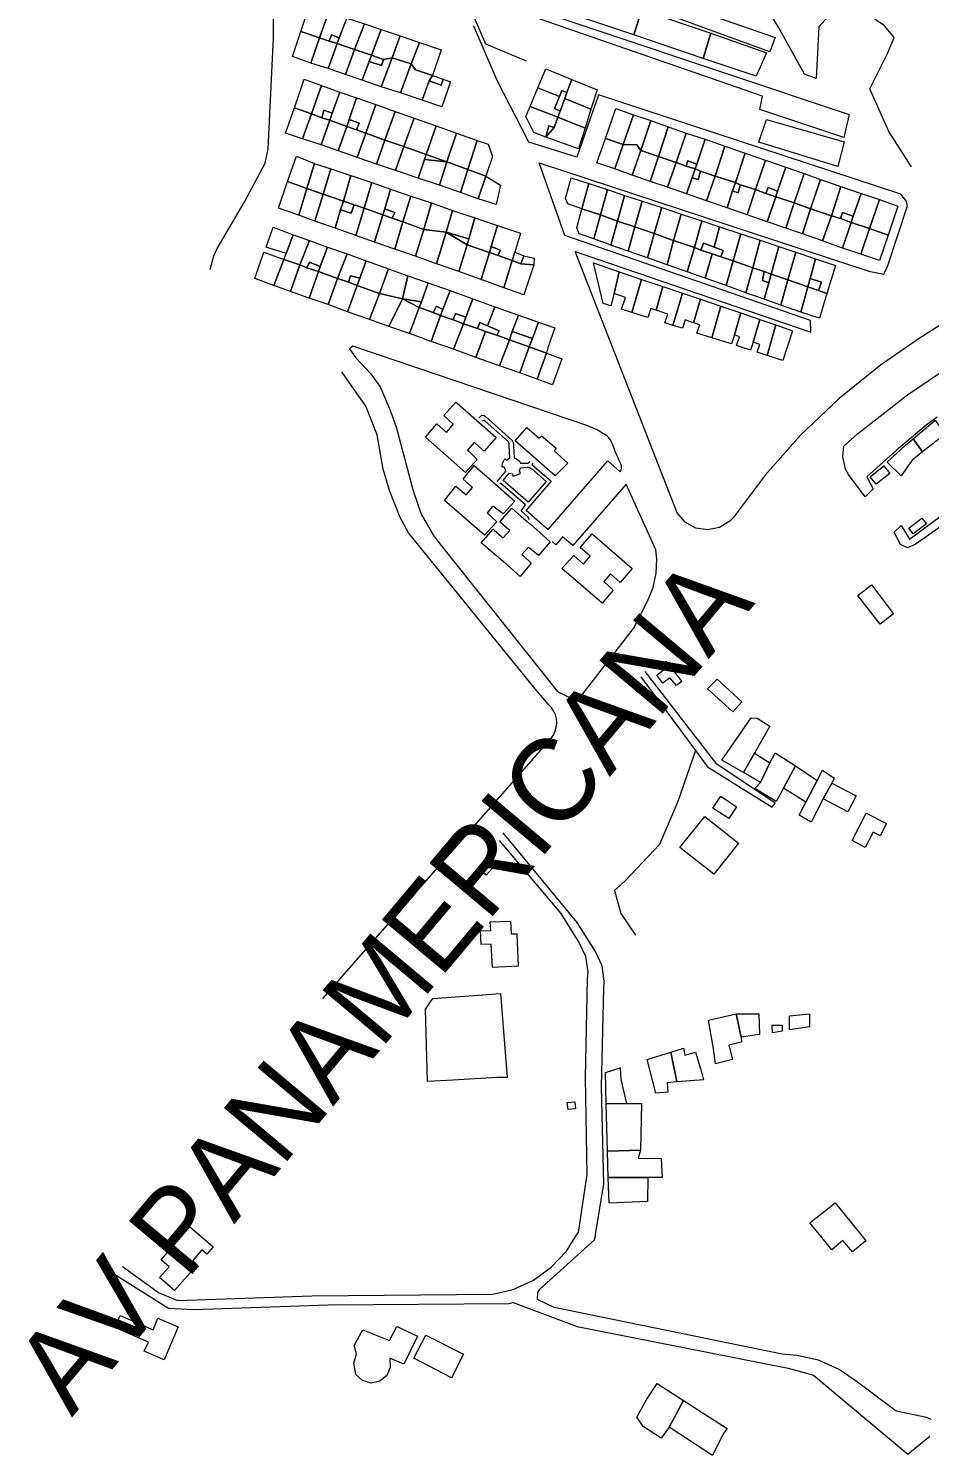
# Model space of a CAD drawing. Header units: inches. Extents: x 1138763 to 1140867, y 1050756 to 1053008.
# Drawn here: x 1138798.2 to 1139070.3, y 1050939.3 to 1051370.4 of the extents above; entities that cross this region are included whole.
import ezdxf

# ---------------------------------------------------------------- set-up
doc = ezdxf.new("R2010")
doc.units = ezdxf.units.IN
doc.header["$MEASUREMENT"] = 0
doc.linetypes.add('HIDDEN2', pattern=[0.1875, 0.125, -0.0625])
for name, color, linetype, lineweight in [('INTERCEPTORES REDISEÑADOS', 92, 'HIDDEN2', 53), ('LimEdif_AM', 44, 'Continuous', 5), ('ViaPrin_AM', 1, 'Continuous', 15), ('ViaSec_AM', 1, 'Continuous', 18)]:
    doc.layers.add(name, color=color, linetype=linetype, lineweight=lineweight)

msp = doc.modelspace()

# ---------------------------------------------------------------- linework, layer by layer
at = {"layer": 'LimEdif_AM'}
for points in [[(1138961.81, 1051383.5), (1138983.44, 1051376.12), (1138981.06, 1051368.5), (1138959.31, 1051375.75), (1138961.81, 1051383.5)], [(1138880.44, 1051369.5), (1138883.06, 1051377.5), (1138888.94, 1051375.5), (1138886.06, 1051367.62), (1138880.44, 1051369.5)], [(1138888.94, 1051375.5), (1138894.31, 1051373.62), (1138892.06, 1051367.62), (1138889.69, 1051368.5), (1138889.06, 1051366.62), (1138886.06, 1051367.62), (1138888.94, 1051375.5)], [(1138894.31, 1051373.62), (1138899.69, 1051371.87), (1138896.69, 1051364.12), (1138891.44, 1051365.87), (1138892.06, 1051367.62), (1138894.31, 1051373.62)], [(1138983.44, 1051376.12), (1139004.31, 1051369), (1139001.94, 1051361.37), (1138981.06, 1051368.5), (1138983.44, 1051376.12)], [(1138886.06, 1051367.62), (1138883.44, 1051360), (1138877.94, 1051362), (1138880.44, 1051369.5), (1138886.06, 1051367.62)], [(1138899.69, 1051371.87), (1138904.69, 1051370.12), (1138901.81, 1051362.37), (1138896.69, 1051364.12), (1138899.69, 1051371.87)], [(1138904.69, 1051370.12), (1138910.44, 1051368.25), (1138908.06, 1051361.62), (1138905.44, 1051361.12), (1138901.81, 1051362.37), (1138904.69, 1051370.12)], [(1139004.31, 1051369), (1139021.06, 1051363.12), (1139017.94, 1051356), (1139001.94, 1051361.37), (1139004.31, 1051369)], [(1138889.06, 1051366.62), (1138891.44, 1051365.87), (1138888.69, 1051358.37), (1138883.44, 1051360), (1138886.06, 1051367.62), (1138889.06, 1051366.62)], [(1138896.69, 1051364.12), (1138893.94, 1051356.5), (1138888.69, 1051358.37), (1138891.44, 1051365.87), (1138896.69, 1051364.12)], [(1138892.06, 1051367.62), (1138891.44, 1051365.87), (1138889.06, 1051366.62), (1138889.69, 1051368.5), (1138892.06, 1051367.62)], [(1138910.44, 1051368.25), (1138916.31, 1051366.25), (1138913.81, 1051359.75), (1138908.06, 1051361.62), (1138910.44, 1051368.25)], [(1138916.31, 1051366.25), (1138922.81, 1051364), (1138920.19, 1051356.25), (1138915.06, 1051358), (1138913.81, 1051359.75), (1138916.31, 1051366.25)], [(1138901.81, 1051362.37), (1138901.06, 1051360.5), (1138898.94, 1051354.87), (1138893.94, 1051356.5), (1138896.69, 1051364.12), (1138901.81, 1051362.37)], [(1138908.06, 1051361.62), (1138904.69, 1051352.87), (1138898.94, 1051354.87), (1138901.06, 1051360.5), (1138904.81, 1051359.25), (1138905.44, 1051361.12), (1138908.06, 1051361.62)], [(1138905.44, 1051361.12), (1138904.81, 1051359.25), (1138901.06, 1051360.5), (1138901.81, 1051362.37), (1138905.44, 1051361.12)], [(1138913.81, 1051359.75), (1138910.56, 1051351), (1138904.69, 1051352.87), (1138908.06, 1051361.62), (1138913.81, 1051359.75)], [(1138920.19, 1051356.25), (1138919.19, 1051354.62), (1138917.06, 1051348.75), (1138910.56, 1051351), (1138913.81, 1051359.75), (1138915.06, 1051358), (1138920.19, 1051356.25)], [(1138920.19, 1051356.25), (1138923.44, 1051355.12), (1138922.81, 1051353.37), (1138919.19, 1051354.62), (1138920.19, 1051356.25)], [(1138952.06, 1051352.5), (1138954.44, 1051358.25), (1138962.31, 1051355), (1138960.81, 1051351.12), (1138959.31, 1051351.75), (1138958.56, 1051349.87), (1138952.06, 1051352.5)], [(1138878.56, 1051346.5), (1138881.44, 1051355.12), (1138886.69, 1051353.25), (1138883.69, 1051344.62), (1138878.56, 1051346.5)], [(1138886.69, 1051353.25), (1138892.19, 1051351.25), (1138889.94, 1051344.87), (1138887.44, 1051345.75), (1138886.81, 1051343.5), (1138883.69, 1051344.62), (1138886.69, 1051353.25)], [(1138923.44, 1051355.12), (1138925.69, 1051354.37), (1138923.06, 1051346.75), (1138917.06, 1051348.75), (1138919.19, 1051354.62), (1138922.81, 1051353.37), (1138923.44, 1051355.12)], [(1138958.56, 1051349.87), (1138957.06, 1051346.25), (1138958.81, 1051345.5), (1138958.06, 1051343.62), (1138949.69, 1051346.87), (1138952.06, 1051352.5), (1138958.56, 1051349.87)], [(1138960.81, 1051351.12), (1138960.19, 1051349.25), (1138958.81, 1051345.5), (1138957.06, 1051346.25), (1138958.56, 1051349.87), (1138959.31, 1051351.75), (1138960.81, 1051351.12)], [(1138962.31, 1051355), (1138969.94, 1051351.87), (1138968.06, 1051346.12), (1138960.19, 1051349.25), (1138960.81, 1051351.12), (1138962.31, 1051355)], [(1138892.19, 1051351.25), (1138897.31, 1051349.5), (1138895.06, 1051343), (1138894.31, 1051340.87), (1138889.19, 1051342.75), (1138889.94, 1051344.87), (1138892.19, 1051351.25)], [(1138897.31, 1051349.5), (1138903.06, 1051347.5), (1138900.06, 1051338.87), (1138897.31, 1051339.87), (1138898.06, 1051341.87), (1138895.06, 1051343), (1138897.31, 1051349.5)], [(1138903.06, 1051347.5), (1138908.94, 1051345.37), (1138905.81, 1051336.75), (1138900.06, 1051338.87), (1138903.06, 1051347.5)], [(1138968.06, 1051346.12), (1138966.31, 1051340.37), (1138958.06, 1051343.62), (1138958.81, 1051345.5), (1138960.19, 1051349.25), (1138968.06, 1051346.12)], [(1138883.69, 1051344.62), (1138880.94, 1051337.12), (1138875.81, 1051338.87), (1138878.56, 1051346.5), (1138883.69, 1051344.62)], [(1138886.81, 1051343.5), (1138889.19, 1051342.75), (1138886.56, 1051335.25), (1138880.94, 1051337.12), (1138883.69, 1051344.62), (1138886.81, 1051343.5)], [(1138889.94, 1051344.87), (1138889.19, 1051342.75), (1138886.81, 1051343.5), (1138887.44, 1051345.75), (1138889.94, 1051344.87)], [(1138895.06, 1051343), (1138898.06, 1051341.87), (1138897.31, 1051339.87), (1138894.31, 1051340.87), (1138895.06, 1051343)], [(1138908.94, 1051345.37), (1138914.69, 1051343.37), (1138911.56, 1051334.75), (1138905.81, 1051336.75), (1138908.94, 1051345.37)], [(1138914.69, 1051343.37), (1138921.31, 1051341), (1138918.31, 1051332.37), (1138911.56, 1051334.75), (1138914.69, 1051343.37)], [(1138958.06, 1051343.62), (1138956.94, 1051340.5), (1138955.31, 1051341), (1138954.44, 1051337.62), (1138950.81, 1051339), (1138948.44, 1051343.87), (1138949.69, 1051346.87), (1138958.06, 1051343.62)], [(1138958.06, 1051343.62), (1138966.31, 1051340.37), (1138964.31, 1051334.12), (1138954.44, 1051337.62), (1138956.94, 1051340.5), (1138958.06, 1051343.62)], [(1138972.44, 1051337.25), (1138975.56, 1051346.25), (1138980.94, 1051344.37), (1138977.81, 1051335.37), (1138972.44, 1051337.25)], [(1138980.94, 1051344.37), (1138986.19, 1051342.62), (1138983.19, 1051333.62), (1138981.94, 1051335.25), (1138977.81, 1051335.37), (1138980.94, 1051344.37)], [(1139042.69, 1051328.75), (1139018.81, 1051336.12), (1139021.06, 1051343), (1139044.56, 1051336.25), (1139042.69, 1051328.75)], [(1138894.31, 1051340.87), (1138891.69, 1051333.5), (1138886.56, 1051335.25), (1138889.19, 1051342.75), (1138894.31, 1051340.87)], [(1138897.31, 1051339.87), (1138900.06, 1051338.87), (1138897.44, 1051331.5), (1138891.69, 1051333.5), (1138894.31, 1051340.87), (1138897.31, 1051339.87)], [(1138905.81, 1051336.75), (1138903.31, 1051329.5), (1138897.44, 1051331.5), (1138900.06, 1051338.87), (1138905.81, 1051336.75)], [(1138921.31, 1051341), (1138927.44, 1051338.87), (1138924.56, 1051330.12), (1138918.31, 1051332.37), (1138921.31, 1051341)], [(1138927.44, 1051338.87), (1138933.69, 1051336.62), (1138930.94, 1051327.87), (1138924.56, 1051330.12), (1138927.44, 1051338.87)], [(1138954.44, 1051337.62), (1138955.31, 1051341), (1138956.94, 1051340.5), (1138954.44, 1051337.62)], [(1138986.19, 1051342.62), (1138991.44, 1051340.75), (1138988.44, 1051331.75), (1138983.19, 1051333.62), (1138986.19, 1051342.62)], [(1138991.44, 1051340.75), (1138996.81, 1051338.87), (1138993.81, 1051330), (1138988.44, 1051331.75), (1138991.44, 1051340.75)], [(1138996.81, 1051338.87), (1139002.56, 1051337), (1139000.06, 1051329.5), (1138997.31, 1051330.5), (1138996.81, 1051328.87), (1138993.81, 1051330), (1138996.81, 1051338.87)], [(1138911.56, 1051334.75), (1138909.06, 1051327.5), (1138903.31, 1051329.5), (1138905.81, 1051336.75), (1138911.56, 1051334.75)], [(1138918.31, 1051332.37), (1138917.81, 1051330.87), (1138915.94, 1051325.25), (1138909.06, 1051327.5), (1138911.56, 1051334.75), (1138918.31, 1051332.37)], [(1138933.69, 1051336.62), (1138937.06, 1051335.5), (1138938.31, 1051331.75), (1138936.31, 1051325.87), (1138930.94, 1051327.87), (1138933.69, 1051336.62)], [(1138977.81, 1051335.37), (1138975.31, 1051328), (1138969.81, 1051329.87), (1138972.44, 1051337.25), (1138977.81, 1051335.37)], [(1138983.19, 1051333.62), (1138980.56, 1051326.12), (1138975.31, 1051328), (1138977.81, 1051335.37), (1138981.94, 1051335.25), (1138983.19, 1051333.62)], [(1139002.56, 1051337), (1139008.56, 1051334.87), (1139005.56, 1051325.87), (1139001.19, 1051327.37), (1138999.56, 1051328), (1139000.06, 1051329.5), (1139002.56, 1051337)], [(1139008.56, 1051334.87), (1139014.69, 1051332.75), (1139011.69, 1051323.87), (1139005.56, 1051325.87), (1139008.56, 1051334.87)], [(1138876.44, 1051324.25), (1138879.19, 1051331.87), (1138884.56, 1051329.62), (1138882.31, 1051322.12), (1138876.44, 1051324.25)], [(1138924.56, 1051330.12), (1138922.31, 1051323.12), (1138915.94, 1051325.25), (1138917.81, 1051330.87), (1138924.56, 1051330.12)], [(1138918.31, 1051332.37), (1138924.56, 1051330.12), (1138917.81, 1051330.87), (1138918.31, 1051332.37)], [(1138930.94, 1051327.87), (1138928.69, 1051320.87), (1138922.31, 1051323.12), (1138924.56, 1051330.12), (1138930.94, 1051327.87)], [(1138988.44, 1051331.75), (1138985.94, 1051324.25), (1138980.56, 1051326.12), (1138983.19, 1051333.62), (1138988.44, 1051331.75)], [(1138993.81, 1051330), (1138991.19, 1051322.5), (1138985.94, 1051324.25), (1138988.44, 1051331.75), (1138993.81, 1051330)], [(1138996.81, 1051328.87), (1138999.56, 1051328), (1138998.69, 1051325.37), (1138996.94, 1051320.5), (1138991.19, 1051322.5), (1138993.81, 1051330), (1138996.81, 1051328.87)], [(1139000.06, 1051329.5), (1138999.56, 1051328), (1138996.81, 1051328.87), (1138997.31, 1051330.5), (1139000.06, 1051329.5)], [(1139014.69, 1051332.75), (1139020.81, 1051330.62), (1139017.81, 1051321.75), (1139013.19, 1051323.25), (1139011.69, 1051323.87), (1139014.69, 1051332.75)], [(1139020.81, 1051330.62), (1139026.94, 1051328.5), (1139024.44, 1051321.25), (1139021.56, 1051322.37), (1139020.94, 1051320.62), (1139017.81, 1051321.75), (1139020.81, 1051330.62)], [(1138884.56, 1051329.62), (1138889.56, 1051328), (1138887.19, 1051320.37), (1138882.31, 1051322.12), (1138884.56, 1051329.62)], [(1138889.56, 1051328), (1138895.56, 1051326), (1138893.31, 1051318.25), (1138887.19, 1051320.37), (1138889.56, 1051328)], [(1138895.56, 1051326), (1138901.94, 1051323.87), (1138899.56, 1051316.12), (1138896.56, 1051317.12), (1138893.31, 1051318.25), (1138895.56, 1051326)], [(1138936.31, 1051325.87), (1138934.06, 1051319), (1138928.69, 1051320.87), (1138930.94, 1051327.87), (1138936.31, 1051325.87)], [(1138936.31, 1051325.87), (1138940.81, 1051323.12), (1138939.44, 1051317.25), (1138934.06, 1051319), (1138936.31, 1051325.87)], [(1139005.56, 1051325.87), (1139002.94, 1051318.37), (1138996.94, 1051320.5), (1138998.69, 1051325.37), (1139000.44, 1051324.87), (1139001.19, 1051327.37), (1139005.56, 1051325.87)], [(1139001.19, 1051327.37), (1139000.44, 1051324.87), (1138998.69, 1051325.37), (1138999.56, 1051328), (1139001.19, 1051327.37)], [(1139011.69, 1051323.87), (1139010.81, 1051321.37), (1139009.19, 1051316.25), (1139002.94, 1051318.37), (1139005.56, 1051325.87), (1139011.69, 1051323.87)], [(1139026.94, 1051328.5), (1139032.44, 1051326.62), (1139029.44, 1051317.75), (1139023.94, 1051319.62), (1139024.44, 1051321.25), (1139026.94, 1051328.5)], [(1139032.44, 1051326.62), (1139037.44, 1051324.87), (1139034.44, 1051316), (1139029.44, 1051317.75), (1139032.44, 1051326.62)], [(1138882.31, 1051322.12), (1138879.81, 1051314), (1138873.69, 1051316.12), (1138876.44, 1051324.25), (1138882.31, 1051322.12)], [(1138887.19, 1051320.37), (1138884.69, 1051312.25), (1138879.81, 1051314), (1138882.31, 1051322.12), (1138887.19, 1051320.37)], [(1138901.94, 1051323.87), (1138907.56, 1051321.87), (1138905.81, 1051316), (1138905.19, 1051314.12), (1138899.56, 1051316.12), (1138901.94, 1051323.87)], [(1138907.56, 1051321.87), (1138913.69, 1051319.75), (1138911.31, 1051312), (1138908.06, 1051313.12), (1138908.81, 1051314.87), (1138905.81, 1051316), (1138907.56, 1051321.87)], [(1138967.44, 1051323.62), (1138965.31, 1051316), (1138961.06, 1051317.5), (1138960.44, 1051319.12), (1138962.06, 1051325.37), (1138967.44, 1051323.62)], [(1138967.44, 1051323.62), (1138973.06, 1051321.75), (1138970.94, 1051314.12), (1138965.31, 1051316), (1138967.44, 1051323.62)], [(1138973.06, 1051321.75), (1138978.19, 1051320), (1138976.06, 1051312.25), (1138970.94, 1051314.12), (1138973.06, 1051321.75)], [(1139017.81, 1051321.75), (1139015.31, 1051314.12), (1139009.19, 1051316.25), (1139010.81, 1051321.37), (1139012.56, 1051320.75), (1139013.19, 1051323.25), (1139017.81, 1051321.75)], [(1139013.19, 1051323.25), (1139012.56, 1051320.75), (1139010.81, 1051321.37), (1139011.69, 1051323.87), (1139013.19, 1051323.25)], [(1139020.94, 1051320.62), (1139023.94, 1051319.62), (1139021.31, 1051312), (1139015.31, 1051314.12), (1139017.81, 1051321.75), (1139020.94, 1051320.62)], [(1139024.44, 1051321.25), (1139023.94, 1051319.62), (1139020.94, 1051320.62), (1139021.56, 1051322.37), (1139024.44, 1051321.25)], [(1139037.44, 1051324.87), (1139043.56, 1051322.75), (1139040.69, 1051313.87), (1139034.44, 1051316), (1139037.44, 1051324.87)], [(1139043.56, 1051322.75), (1139049.69, 1051320.62), (1139047.31, 1051313.75), (1139044.06, 1051314.87), (1139043.44, 1051313), (1139040.69, 1051313.87), (1139043.56, 1051322.75)], [(1138893.31, 1051318.25), (1138892.44, 1051315.62), (1138890.81, 1051310.12), (1138884.69, 1051312.25), (1138887.19, 1051320.37), (1138893.31, 1051318.25)], [(1138899.56, 1051316.12), (1138897.06, 1051307.87), (1138890.81, 1051310.12), (1138892.44, 1051315.62), (1138895.69, 1051314.62), (1138896.56, 1051317.12), (1138899.56, 1051316.12)], [(1138896.56, 1051317.12), (1138895.69, 1051314.62), (1138892.44, 1051315.62), (1138893.31, 1051318.25), (1138896.56, 1051317.12)], [(1138913.69, 1051319.75), (1138919.94, 1051317.75), (1138917.56, 1051309.75), (1138911.31, 1051312), (1138913.69, 1051319.75)], [(1138919.94, 1051317.75), (1138926.31, 1051315.5), (1138924.31, 1051308.87), (1138917.56, 1051309.75), (1138919.94, 1051317.75)], [(1138978.19, 1051320), (1138983.56, 1051318.25), (1138981.31, 1051310.5), (1138976.06, 1051312.25), (1138978.19, 1051320)], [(1138983.56, 1051318.25), (1138989.44, 1051316.37), (1138987.19, 1051308.5), (1138981.31, 1051310.5), (1138983.56, 1051318.25)], [(1139029.44, 1051317.75), (1139026.94, 1051310.12), (1139021.31, 1051312), (1139023.94, 1051319.62), (1139029.44, 1051317.75)], [(1139034.44, 1051316), (1139031.94, 1051308.37), (1139026.94, 1051310.12), (1139029.44, 1051317.75), (1139034.44, 1051316)], [(1139049.69, 1051320.62), (1139055.19, 1051318.75), (1139052.19, 1051310), (1139046.69, 1051311.87), (1139047.31, 1051313.75), (1139049.69, 1051320.62)], [(1139055.19, 1051318.75), (1139060.81, 1051316.75), (1139057.81, 1051308), (1139052.19, 1051310), (1139055.19, 1051318.75)], [(1138905.19, 1051314.12), (1138902.69, 1051305.87), (1138897.06, 1051307.87), (1138899.56, 1051316.12), (1138905.19, 1051314.12)], [(1138908.06, 1051313.12), (1138911.31, 1051312), (1138908.81, 1051303.75), (1138902.69, 1051305.87), (1138905.19, 1051314.12), (1138908.06, 1051313.12)], [(1138905.81, 1051316), (1138908.81, 1051314.87), (1138908.06, 1051313.12), (1138905.19, 1051314.12), (1138905.81, 1051316)], [(1138926.31, 1051315.5), (1138933.06, 1051313.25), (1138931.19, 1051306.87), (1138924.31, 1051308.87), (1138926.31, 1051315.5)], [(1138933.06, 1051313.25), (1138939.81, 1051310.87), (1138937.94, 1051304.62), (1138937.44, 1051302.75), (1138930.69, 1051305.12), (1138931.19, 1051306.87), (1138933.06, 1051313.25)], [(1138970.94, 1051314.12), (1138968.94, 1051306.87), (1138964.56, 1051308.37), (1138963.81, 1051310.25), (1138965.31, 1051316), (1138970.94, 1051314.12)], [(1138976.06, 1051312.25), (1138974.06, 1051305), (1138968.94, 1051306.87), (1138970.94, 1051314.12), (1138976.06, 1051312.25)], [(1138989.44, 1051316.37), (1138995.31, 1051314.37), (1138993.06, 1051306.37), (1138987.19, 1051308.5), (1138989.44, 1051316.37)], [(1138995.31, 1051314.37), (1139001.56, 1051312.37), (1138999.31, 1051304.25), (1138993.06, 1051306.37), (1138995.31, 1051314.37)], [(1139040.69, 1051313.87), (1139038.06, 1051306.25), (1139031.94, 1051308.37), (1139034.44, 1051316), (1139040.69, 1051313.87)], [(1139043.44, 1051313), (1139046.69, 1051311.87), (1139044.06, 1051304.12), (1139038.06, 1051306.25), (1139040.69, 1051313.87), (1139043.44, 1051313)], [(1139047.31, 1051313.75), (1139046.69, 1051311.87), (1139043.44, 1051313), (1139044.06, 1051314.87), (1139047.31, 1051313.75)], [(1138878.19, 1051308.12), (1138876.06, 1051302.5), (1138869.94, 1051304.37), (1138872.06, 1051310.37), (1138878.19, 1051308.12)], [(1138917.56, 1051309.75), (1138915.06, 1051301.62), (1138908.81, 1051303.75), (1138911.31, 1051312), (1138917.56, 1051309.75)], [(1138924.31, 1051308.87), (1138921.44, 1051299.37), (1138915.06, 1051301.62), (1138917.56, 1051309.75), (1138924.31, 1051308.87)], [(1138924.31, 1051308.87), (1138930.69, 1051305.12), (1138928.19, 1051297), (1138921.44, 1051299.37), (1138924.31, 1051308.87)], [(1138931.19, 1051306.87), (1138930.69, 1051305.12), (1138924.31, 1051308.87), (1138931.19, 1051306.87)], [(1138939.81, 1051310.87), (1138946.81, 1051308.62), (1138945.06, 1051302.87), (1138944.31, 1051300.37), (1138940.06, 1051301.87), (1138940.69, 1051303.5), (1138937.94, 1051304.62), (1138939.81, 1051310.87)], [(1138981.31, 1051310.5), (1138979.31, 1051303.12), (1138974.06, 1051305), (1138976.06, 1051312.25), (1138981.31, 1051310.5)], [(1138987.19, 1051308.5), (1138985.19, 1051301.12), (1138979.31, 1051303.12), (1138981.31, 1051310.5), (1138987.19, 1051308.5)], [(1138993.06, 1051306.37), (1138991.06, 1051299), (1138985.19, 1051301.12), (1138987.19, 1051308.5), (1138993.06, 1051306.37)], [(1139001.56, 1051312.37), (1139006.94, 1051310.5), (1139005.31, 1051304.37), (1139002.06, 1051305.62), (1139001.31, 1051303.5), (1138999.31, 1051304.25), (1139001.56, 1051312.37)], [(1139006.94, 1051310.5), (1139013.31, 1051308.37), (1139011.06, 1051300.25), (1139007.31, 1051301.5), (1139008.06, 1051303.37), (1139005.31, 1051304.37), (1139006.94, 1051310.5)], [(1139052.19, 1051310), (1139049.56, 1051302.25), (1139044.06, 1051304.12), (1139046.69, 1051311.87), (1139052.19, 1051310)], [(1139057.81, 1051308), (1139055.19, 1051300.37), (1139049.56, 1051302.25), (1139052.19, 1051310), (1139057.81, 1051308)], [(1138878.19, 1051308.12), (1138883.06, 1051306.37), (1138880.19, 1051299), (1138875.31, 1051300.62), (1138876.06, 1051302.5), (1138878.19, 1051308.12)], [(1138883.06, 1051306.37), (1138888.56, 1051304.37), (1138886.31, 1051298.5), (1138883.06, 1051299.87), (1138882.31, 1051298.12), (1138880.19, 1051299), (1138883.06, 1051306.37)], [(1138888.56, 1051304.37), (1138894.44, 1051302.37), (1138891.56, 1051294.87), (1138885.81, 1051297), (1138886.31, 1051298.5), (1138888.56, 1051304.37)], [(1138937.44, 1051302.75), (1138934.94, 1051294.62), (1138928.19, 1051297), (1138930.69, 1051305.12), (1138937.44, 1051302.75)], [(1138937.94, 1051304.62), (1138940.69, 1051303.5), (1138940.06, 1051301.87), (1138937.44, 1051302.75), (1138937.94, 1051304.62)], [(1138999.31, 1051304.25), (1138997.19, 1051296.87), (1138991.06, 1051299), (1138993.06, 1051306.37), (1138999.31, 1051304.25)], [(1139001.31, 1051303.5), (1139004.69, 1051302.37), (1139002.56, 1051295), (1138997.19, 1051296.87), (1138999.31, 1051304.25), (1139001.31, 1051303.5)], [(1139005.31, 1051304.37), (1139008.06, 1051303.37), (1139007.31, 1051301.5), (1139004.69, 1051302.37), (1139001.31, 1051303.5), (1139002.06, 1051305.62), (1139005.31, 1051304.37)], [(1139013.31, 1051308.37), (1139019.19, 1051306.5), (1139016.94, 1051298.12), (1139011.06, 1051300.25), (1139013.31, 1051308.37)], [(1139019.19, 1051306.5), (1139024.81, 1051304.62), (1139022.56, 1051296.25), (1139020.44, 1051297), (1139016.94, 1051298.12), (1139019.19, 1051306.5)], [(1139024.81, 1051304.62), (1139029.94, 1051302.87), (1139027.56, 1051294.5), (1139022.56, 1051296.25), (1139024.81, 1051304.62)], [(1138875.31, 1051300.62), (1138872.31, 1051292.75), (1138866.56, 1051294.87), (1138869.31, 1051302.87), (1138875.31, 1051300.62)], [(1138880.19, 1051299), (1138877.31, 1051291), (1138872.31, 1051292.75), (1138875.31, 1051300.62), (1138880.19, 1051299)], [(1138886.31, 1051298.5), (1138885.81, 1051297), (1138882.31, 1051298.12), (1138883.06, 1051299.87), (1138886.31, 1051298.5)], [(1138894.44, 1051302.37), (1138900.19, 1051300.25), (1138898.31, 1051295), (1138895.44, 1051295.75), (1138894.81, 1051293.75), (1138891.56, 1051294.87), (1138894.44, 1051302.37)], [(1138900.19, 1051300.25), (1138906.94, 1051297.87), (1138904.19, 1051290.37), (1138897.44, 1051292.75), (1138898.31, 1051295), (1138900.19, 1051300.25)], [(1138940.06, 1051301.87), (1138944.31, 1051300.37), (1138941.81, 1051292.12), (1138934.94, 1051294.62), (1138937.44, 1051302.75), (1138940.06, 1051301.87)], [(1138946.94, 1051299.37), (1138950.81, 1051299), (1138947.81, 1051290), (1138941.81, 1051292.12), (1138944.31, 1051300.37), (1138946.94, 1051299.37)], [(1138945.06, 1051302.87), (1138947.81, 1051301.75), (1138946.94, 1051299.37), (1138944.31, 1051300.37), (1138945.06, 1051302.87)], [(1138947.81, 1051301.75), (1138950.94, 1051301), (1138950.81, 1051299), (1138946.94, 1051299.37), (1138947.81, 1051301.75)], [(1139007.31, 1051301.5), (1139011.06, 1051300.25), (1139008.94, 1051292.75), (1139002.56, 1051295), (1139004.69, 1051302.37), (1139007.31, 1051301.5)], [(1139016.94, 1051298.12), (1139014.81, 1051290.62), (1139008.94, 1051292.75), (1139011.06, 1051300.25), (1139016.94, 1051298.12)], [(1139029.94, 1051302.87), (1139035.94, 1051300.87), (1139034.31, 1051294.87), (1139033.56, 1051292.37), (1139027.56, 1051294.5), (1139029.94, 1051302.87)], [(1139035.94, 1051300.87), (1139041.94, 1051298.87), (1139039.31, 1051290.37), (1139036.81, 1051291.25), (1139037.69, 1051293.75), (1139034.31, 1051294.87), (1139035.94, 1051300.87)], [(1138882.31, 1051298.12), (1138885.81, 1051297), (1138882.94, 1051289), (1138877.31, 1051291), (1138880.19, 1051299), (1138882.31, 1051298.12)], [(1138891.56, 1051294.87), (1138888.69, 1051287), (1138882.94, 1051289), (1138885.81, 1051297), (1138891.56, 1051294.87)], [(1138898.31, 1051295), (1138897.44, 1051292.75), (1138894.81, 1051293.75), (1138895.44, 1051295.75), (1138898.31, 1051295)], [(1138906.94, 1051297.87), (1138912.81, 1051295.75), (1138911.19, 1051288.75), (1138904.19, 1051290.37), (1138906.94, 1051297.87)], [(1138912.81, 1051295.75), (1138918.94, 1051293.62), (1138916.94, 1051287.87), (1138911.19, 1051288.75), (1138912.81, 1051295.75)], [(1138976.56, 1051296.87), (1138975.06, 1051290.37), (1138974.06, 1051286.62), (1138971.81, 1051287.37), (1138968.81, 1051299.62), (1138976.56, 1051296.87)], [(1138976.56, 1051296.87), (1138983.31, 1051294.62), (1138980.44, 1051284.62), (1138977.31, 1051285.62), (1138978.56, 1051289.12), (1138975.06, 1051290.37), (1138976.56, 1051296.87)], [(1139020.44, 1051297), (1139019.94, 1051294.25), (1139021.81, 1051293.62), (1139020.44, 1051288.62), (1139014.81, 1051290.62), (1139016.94, 1051298.12), (1139020.44, 1051297)], [(1139022.56, 1051296.25), (1139021.81, 1051293.62), (1139019.94, 1051294.25), (1139020.44, 1051297), (1139022.56, 1051296.25)], [(1139027.56, 1051294.5), (1139025.44, 1051286.87), (1139020.44, 1051288.62), (1139021.81, 1051293.62), (1139022.56, 1051296.25), (1139027.56, 1051294.5)], [(1138894.81, 1051293.75), (1138897.44, 1051292.75), (1138894.56, 1051284.87), (1138888.69, 1051287), (1138891.56, 1051294.87), (1138894.81, 1051293.75)], [(1138904.19, 1051290.37), (1138901.19, 1051282.5), (1138894.56, 1051284.87), (1138897.44, 1051292.75), (1138904.19, 1051290.37)], [(1138918.94, 1051293.62), (1138925.56, 1051291.25), (1138923.31, 1051285.5), (1138921.44, 1051286.5), (1138920.44, 1051284.62), (1138916.19, 1051286.12), (1138916.94, 1051287.87), (1138918.94, 1051293.62)], [(1138925.56, 1051291.25), (1138932.44, 1051288.75), (1138930.31, 1051283.25), (1138927.19, 1051284.37), (1138926.44, 1051282.37), (1138922.69, 1051283.75), (1138923.31, 1051285.5), (1138925.56, 1051291.25)], [(1138983.31, 1051294.62), (1138989.81, 1051292.5), (1138987.81, 1051285.37), (1138986.19, 1051285.87), (1138985.31, 1051283.12), (1138980.44, 1051284.62), (1138983.31, 1051294.62)], [(1138989.81, 1051292.5), (1138995.69, 1051290.5), (1138992.81, 1051280.75), (1138990.44, 1051281.5), (1138991.31, 1051284.12), (1138987.81, 1051285.37), (1138989.81, 1051292.5)], [(1139033.56, 1051292.37), (1139031.44, 1051284.75), (1139025.44, 1051286.87), (1139027.56, 1051294.5), (1139033.56, 1051292.37)], [(1139036.81, 1051291.25), (1139039.31, 1051290.37), (1139037.06, 1051282.87), (1139031.44, 1051284.75), (1139033.56, 1051292.37), (1139036.81, 1051291.25)], [(1139034.31, 1051294.87), (1139037.69, 1051293.75), (1139036.81, 1051291.25), (1139033.56, 1051292.37), (1139034.31, 1051294.87)], [(1138911.19, 1051288.75), (1138907.06, 1051280.37), (1138901.19, 1051282.5), (1138904.19, 1051290.37), (1138911.19, 1051288.75)], [(1138911.19, 1051288.75), (1138916.19, 1051286.12), (1138913.31, 1051278.25), (1138907.06, 1051280.37), (1138911.19, 1051288.75)], [(1138916.94, 1051287.87), (1138916.19, 1051286.12), (1138911.19, 1051288.75), (1138916.94, 1051287.87)], [(1138932.44, 1051288.75), (1138939.06, 1051286.37), (1138936.81, 1051280.62), (1138934.56, 1051281.62), (1138933.81, 1051279.75), (1138929.56, 1051281.25), (1138930.31, 1051283.25), (1138932.44, 1051288.75)], [(1138995.69, 1051290.5), (1139001.19, 1051288.62), (1138999.06, 1051281.5), (1138996.56, 1051282.37), (1138995.69, 1051279.87), (1138992.81, 1051280.75), (1138995.69, 1051290.5)], [(1139001.19, 1051288.62), (1139007.31, 1051286.5), (1139004.56, 1051277), (1139000.06, 1051278.37), (1139000.94, 1051280.87), (1138999.06, 1051281.5), (1139001.19, 1051288.62)], [(1138920.44, 1051284.62), (1138922.69, 1051283.75), (1138919.81, 1051275.87), (1138913.31, 1051278.25), (1138916.19, 1051286.12), (1138920.44, 1051284.62)], [(1138926.44, 1051282.37), (1138929.56, 1051281.25), (1138926.56, 1051273.5), (1138919.81, 1051275.87), (1138922.69, 1051283.75), (1138926.44, 1051282.37)], [(1138923.31, 1051285.5), (1138922.69, 1051283.75), (1138920.44, 1051284.62), (1138921.44, 1051286.5), (1138923.31, 1051285.5)], [(1138930.31, 1051283.25), (1138929.56, 1051281.25), (1138926.44, 1051282.37), (1138927.19, 1051284.37), (1138930.31, 1051283.25)], [(1138939.06, 1051286.37), (1138946.19, 1051283.87), (1138944.31, 1051278.87), (1138943.44, 1051276.37), (1138939.69, 1051277.75), (1138940.31, 1051279.12), (1138936.81, 1051280.62), (1138939.06, 1051286.37)], [(1138946.19, 1051283.87), (1138952.19, 1051281.75), (1138950.44, 1051276.75), (1138944.31, 1051278.87), (1138946.19, 1051283.87)], [(1139007.31, 1051286.5), (1139013.31, 1051284.5), (1139011.44, 1051277.87), (1139010.56, 1051275.12), (1139004.56, 1051277), (1139007.31, 1051286.5)], [(1139013.31, 1051284.5), (1139019.06, 1051282.5), (1139017.06, 1051275.62), (1139016.31, 1051273.25), (1139012.06, 1051274.62), (1139012.94, 1051277.25), (1139011.44, 1051277.87), (1139013.31, 1051284.5)], [(1138933.81, 1051279.75), (1138936.19, 1051278.87), (1138933.31, 1051271), (1138926.56, 1051273.5), (1138929.56, 1051281.25), (1138933.81, 1051279.75)], [(1138939.69, 1051277.75), (1138943.44, 1051276.37), (1138940.44, 1051268.5), (1138933.31, 1051271), (1138936.19, 1051278.87), (1138939.69, 1051277.75)], [(1138936.81, 1051280.62), (1138940.31, 1051279.12), (1138939.69, 1051277.75), (1138936.19, 1051278.87), (1138933.81, 1051279.75), (1138934.56, 1051281.62), (1138936.81, 1051280.62)], [(1138950.44, 1051276.75), (1138949.44, 1051274.25), (1138943.44, 1051276.37), (1138944.31, 1051278.87), (1138950.44, 1051276.75)], [(1138952.19, 1051281.75), (1138957.19, 1051280), (1138955.06, 1051274), (1138954.69, 1051272.37), (1138949.44, 1051274.25), (1138950.44, 1051276.75), (1138952.19, 1051281.75)], [(1139019.06, 1051282.5), (1139023.94, 1051280.87), (1139021.31, 1051271.62), (1139018.31, 1051272.62), (1139019.06, 1051275), (1139017.06, 1051275.62), (1139019.06, 1051282.5)], [(1139023.94, 1051280.87), (1139028.94, 1051279.12), (1139026.06, 1051270.12), (1139021.31, 1051271.62), (1139023.94, 1051280.87)], [(1138949.44, 1051274.25), (1138946.56, 1051266.37), (1138940.44, 1051268.5), (1138943.44, 1051276.37), (1138949.44, 1051274.25)], [(1138954.69, 1051272.37), (1138951.81, 1051264.5), (1138946.56, 1051266.37), (1138949.44, 1051274.25), (1138954.69, 1051272.37)], [(1138954.69, 1051272.37), (1138959.31, 1051270.62), (1138956.44, 1051262.75), (1138951.81, 1051264.5), (1138954.69, 1051272.37)], [(1138939.44, 1051246.87), (1138935.81, 1051242.75), (1138933.19, 1051245), (1138932.81, 1051245.37), (1138930.81, 1051243), (1138931.19, 1051242.75), (1138933.69, 1051240.25), (1138930.19, 1051236.25), (1138918.06, 1051247), (1138921.56, 1051251), (1138924.44, 1051248.37), (1138926.44, 1051250.87), (1138923.69, 1051253.5), (1138927.31, 1051257.5), (1138927.69, 1051257.25), (1138939.44, 1051246.87)], [(1138948.69, 1051249.87), (1138952.44, 1051246.62), (1138953.19, 1051247.37), (1138957.56, 1051243.62), (1138956.94, 1051242.87), (1138961.06, 1051239.12), (1138957.31, 1051235.25), (1138945.19, 1051245.87), (1138948.69, 1051249.87)], [(1139065.44, 1051246.5), (1139072.06, 1051252.12), (1139074.94, 1051247.75), (1139068.19, 1051242.5), (1139065.44, 1051246.5)], [(1139068.19, 1051242.5), (1139065.06, 1051240), (1139061.81, 1051235.25), (1139057.56, 1051239.37), (1139063.06, 1051244.5), (1139065.44, 1051246.5), (1139068.19, 1051242.5)], [(1138936.69, 1051235), (1138945.06, 1051227.62), (1138943.56, 1051226), (1138941.56, 1051223.75), (1138938.44, 1051226.12), (1138936.69, 1051224.12), (1138939.69, 1051221.37), (1138938.06, 1051219.62), (1138935.94, 1051217.37), (1138923.81, 1051227.87), (1138927.31, 1051232.12), (1138930.44, 1051229.5), (1138932.31, 1051231.75), (1138929.44, 1051234.25), (1138930.69, 1051235.75), (1138932.81, 1051238.37), (1138936.69, 1051235)], [(1139054.19, 1051232.75), (1139052.44, 1051235), (1139056.56, 1051238.25), (1139058.31, 1051236), (1139054.19, 1051232.75)], [(1138947.69, 1051222.37), (1138949.69, 1051220.75), (1138955.81, 1051215.37), (1138952.19, 1051211.25), (1138949.56, 1051213.37), (1138949.19, 1051213.75), (1138947.19, 1051211.5), (1138947.69, 1051211.12), (1138950.06, 1051208.87), (1138946.69, 1051204.87), (1138942.81, 1051208.37), (1138938.44, 1051212), (1138934.94, 1051215), (1138938.56, 1051219.12), (1138938.81, 1051218.87), (1138941.19, 1051216.87), (1138941.56, 1051216.5), (1138943.56, 1051218.75), (1138943.06, 1051219.12), (1138940.56, 1051221.37), (1138944.19, 1051225.5), (1138947.69, 1051222.37)], [(1139065.44, 1051217.75), (1139064.06, 1051219.5), (1139068.06, 1051222.5), (1139069.44, 1051220.75), (1139065.44, 1051217.75)], [(1138968.44, 1051217.75), (1138980.56, 1051207.25), (1138976.94, 1051203), (1138973.94, 1051205.62), (1138971.94, 1051203.37), (1138974.81, 1051200.75), (1138971.44, 1051196.75), (1138959.31, 1051207.25), (1138962.94, 1051211.25), (1138965.81, 1051208.62), (1138967.81, 1051211), (1138964.81, 1051213.62), (1138968.44, 1051217.75)], [(1139055.44, 1051190.5), (1139048.69, 1051199.12), (1139052.81, 1051202.37), (1139059.44, 1051193.62), (1139055.44, 1051190.5)], [(1138993.94, 1051171.87), (1138991.94, 1051174.25), (1138989.81, 1051172.62), (1138987.94, 1051175), (1138989.94, 1051176.5), (1138988.94, 1051177.87), (1138990.69, 1051179.25), (1138995.56, 1051173.12), (1138993.94, 1051171.87)], [(1139010.94, 1051164), (1139003.31, 1051170.87), (1139006.19, 1051173.87), (1139013.69, 1051167), (1139010.94, 1051164)], [(1139017.44, 1051151.5), (1139014.19, 1051145.62), (1139007.56, 1051149.37), (1139016.44, 1051162.12), (1139018.31, 1051162), (1139022.06, 1051159.62), (1139017.44, 1051151.5)], [(1139017.44, 1051151.5), (1139022.06, 1051148.5), (1139019.31, 1051142.62), (1139014.19, 1051145.62), (1139017.44, 1051151.5)], [(1139022.06, 1051148.5), (1139023.69, 1051151.62), (1139029.81, 1051147.62), (1139026.19, 1051140.87), (1139024.06, 1051136.87), (1139017.56, 1051140.75), (1139019.31, 1051142.62), (1139022.06, 1051148.5)], [(1139029.81, 1051147.62), (1139036.44, 1051143.25), (1139032.94, 1051136.62), (1139026.19, 1051140.87), (1139029.81, 1051147.62)], [(1139036.44, 1051143.25), (1139038.06, 1051146.37), (1139041.56, 1051143.87), (1139040.81, 1051142.37), (1139038.19, 1051137.62), (1139034.56, 1051130.62), (1139030.94, 1051132.75), (1139032.94, 1051136.62), (1139036.44, 1051143.25)], [(1139040.81, 1051142.37), (1139048.19, 1051138.62), (1139045.69, 1051133.75), (1139038.19, 1051137.62), (1139040.81, 1051142.37)], [(1139009.69, 1051131.75), (1139004.94, 1051134.87), (1139007.31, 1051138.5), (1139012.06, 1051135.25), (1139009.69, 1051131.75)], [(1139005.19, 1051114.87), (1138994.94, 1051123), (1139002.44, 1051132.37), (1139012.69, 1051124.25), (1139005.19, 1051114.87)], [(1139050.94, 1051123), (1139046.94, 1051125.12), (1139051.19, 1051133.37), (1139057.31, 1051130.25), (1139055.44, 1051126.5), (1139053.31, 1051127.62), (1139050.94, 1051123)], [(1138936.44, 1051114.62), (1138934.06, 1051116.75), (1138936.94, 1051119.75), (1138939.19, 1051117.62), (1138936.44, 1051114.62)], [(1138938.31, 1051086.75), (1138937.94, 1051093.75), (1138934.94, 1051093.62), (1138934.69, 1051097.75), (1138937.81, 1051097.87), (1138937.69, 1051100.5), (1138943.81, 1051100.75), (1138943.94, 1051096.87), (1138945.69, 1051096.87), (1138946.06, 1051087.12), (1138938.31, 1051086.75)], [(1138918.69, 1051052.25), (1138918.06, 1051074.12), (1138920.31, 1051077.37), (1138940.81, 1051078.87), (1138942.81, 1051053.5), (1138939.69, 1051053.5), (1138926.44, 1051052.62), (1138918.69, 1051052.25)], [(1139011.94, 1051072.75), (1139013.44, 1051065.62), (1139013.56, 1051064.12), (1139009.69, 1051063.25), (1139010.81, 1051058.87), (1139005.69, 1051057.62), (1139005.06, 1051062.12), (1139003.56, 1051070.75), (1139011.94, 1051072.75)], [(1139011.94, 1051072.75), (1139018.81, 1051072.75), (1139018.94, 1051066.5), (1139013.44, 1051065.62), (1139011.94, 1051072.75)], [(1139028.06, 1051067.87), (1139028.06, 1051072.12), (1139034.06, 1051072.75), (1139034.06, 1051068.75), (1139028.06, 1051067.87)], [(1139022.94, 1051067), (1139022.81, 1051069.25), (1139025.81, 1051069.25), (1139025.81, 1051067.5), (1139022.94, 1051067)], [(1138994.06, 1051052.12), (1138991.06, 1051051.87), (1138991.31, 1051049), (1138987.69, 1051048.75), (1138985.06, 1051058.87), (1138992.19, 1051061.12), (1138994.06, 1051052.12)], [(1138992.19, 1051061.12), (1138996.06, 1051062.37), (1138996.44, 1051060.25), (1138999.69, 1051061.12), (1139001.56, 1051054.75), (1139002.06, 1051052.75), (1138994.06, 1051052.12), (1138992.19, 1051061.12)], [(1138978.81, 1051045.62), (1138972.69, 1051045.5), (1138972.44, 1051055), (1138976.94, 1051056.37), (1138977.06, 1051052.87), (1138978.81, 1051045.62)], [(1138961.19, 1051043.75), (1138960.94, 1051045.87), (1138963.19, 1051046.12), (1138963.44, 1051044), (1138961.19, 1051043.75)], [(1138978.81, 1051045.62), (1138983.31, 1051045.62), (1138983.06, 1051031.5), (1138973.06, 1051031.25), (1138972.69, 1051045.5), (1138978.81, 1051045.62)], [(1138983.06, 1051031.5), (1138982.31, 1051029.12), (1138989.31, 1051029), (1138989.56, 1051023.25), (1138985.31, 1051023.25), (1138973.31, 1051023.25), (1138973.06, 1051031.25), (1138983.06, 1051031.5)], [(1138985.31, 1051023.25), (1138985.19, 1051016), (1138973.56, 1051015.5), (1138973.31, 1051023.25), (1138985.31, 1051023.25)], [(1139047.06, 1051000.75), (1139044.19, 1051004.25), (1139040.81, 1051001.37), (1139037.06, 1051006), (1139034.19, 1051009.5), (1139041.81, 1051015.62), (1139049.56, 1051006), (1139051.06, 1051004.12), (1139047.06, 1051000.75)], [(1138842.31, 1050989.12), (1138837.81, 1050993), (1138840.69, 1050996.25), (1138838.31, 1050998.37), (1138844.94, 1051006), (1138846.94, 1051008.37), (1138849.69, 1051006), (1138853.94, 1051002.25), (1138852.06, 1051000.12), (1138850.56, 1051001.37), (1138847.81, 1050998.12), (1138849.19, 1050996.87), (1138842.31, 1050989.12)], [(1138839.19, 1050968.12), (1138833.19, 1050970.75), (1138834.44, 1050973.5), (1138824.31, 1050977.87), (1138825.94, 1050981.5), (1138835.81, 1050977.25), (1138837.31, 1050980.75), (1138843.44, 1050978.12), (1138839.19, 1050968.12)], [(1138901.69, 1050961.12), (1138899.06, 1050961.87), (1138897.06, 1050963.75), (1138896.44, 1050967.12), (1138897.31, 1050970), (1138896.56, 1050972.5), (1138899.19, 1050977.25), (1138907.19, 1050974), (1138909.44, 1050978.25), (1138915.69, 1050975.25), (1138911.56, 1050966.87), (1138907.31, 1050968.62), (1138907.44, 1050965.87), (1138906.44, 1050963.37), (1138904.31, 1050961.75), (1138901.69, 1050961.12)], [(1138925.94, 1050962.75), (1138914.56, 1050968.62), (1138918.19, 1050975.62), (1138929.56, 1050969.87), (1138925.94, 1050962.75)], [(1138996.06, 1050955.87), (1138991.69, 1050947.75), (1138989.31, 1050944.5), (1138983.81, 1050948), (1138981.94, 1050950.87), (1138984.94, 1050956.25), (1138988.06, 1050961), (1138996.06, 1050955.87)], [(1138996.06, 1050955.87), (1139009.19, 1050947.37), (1139008.06, 1050945.75), (1139004.81, 1050939.25), (1138991.69, 1050947.75), (1138996.06, 1050955.87)]]:
    msp.add_lwpolyline(points, dxfattribs=at)
at = {"layer": 'ViaPrin_AM'}
for points in [[(1138928.98, 1051400.67), (1139023.69, 1051367.77), (1139022.14, 1051363.44), (1138931.43, 1051396.5)], [(1138930.39, 1051383.23), (1139046.05, 1051344.48), (1139044.46, 1051337.56), (1139019.1, 1051345.94), (1139019.89, 1051349.97), (1138952.77, 1051373.31)], [(1138932.73, 1051373.96), (1138936.25, 1051365.79), (1138948.49, 1051360.66)], [(1139078.08, 1051283.68), (1139067.16, 1051276.77), (1139055.56, 1051268.76), (1139043.05, 1051258.63), (1139031.4, 1051247.52), (1139020.71, 1051235.49), (1139011.03, 1051222.62), (1139010.05, 1051221.6), (1139006.93, 1051219.66), (1139003.34, 1051218.92), (1138999.72, 1051219.49), (1138996.52, 1051221.29), (1138994.15, 1051224.09), (1138963.36, 1051303.02), (1139034.45, 1051278.7), (1139034.4, 1051282.18), (1138960.18, 1051307.9), (1138952.41, 1051329.82), (1139051.98, 1051297.1), (1139056.55, 1051296.19), (1139057.6, 1051298.49), (1139063.67, 1051316.86), (1139063.28, 1051318.38), (1139061.7, 1051320.43), (1138970.39, 1051350.44), (1138963.78, 1051331.53), (1138949.33, 1051336.08), (1138939.86, 1051354.56), (1138932.7, 1051371.14)], [(1138910.13, 1051269.77), (1138896.16, 1051274.47), (1138895.13, 1051273.65), (1138897.07, 1051270.94)], [(1138897.07, 1051270.94), (1138901.63, 1051266.06), (1138904.4, 1051262.16), (1138907.33, 1051255.32), (1138909.29, 1051250.11), (1138914.34, 1051230.75), (1138916.84, 1051223.71), (1138920.54, 1051217.21), (1138922.82, 1051214.2), (1138958, 1051170.1), (1138963.87, 1051167.17), (1138980.97, 1051189.14), (1138985.21, 1051197.44), (1138986.86, 1051201.52), (1138987.77, 1051205.82), (1138987.93, 1051210.22), (1138987.65, 1051212.9), (1138978.69, 1051232.8), (1138962.57, 1051214.25), (1138959.47, 1051216.85), (1138957.52, 1051214.41), (1138956.38, 1051215.39)], [(1138950.5, 1051239.07), (1138950.26, 1051238.65), (1138956.1, 1051233.65), (1138948.53, 1051224.88), (1138955.11, 1051219.05), (1138973.18, 1051239.79), (1138976.89, 1051236.53), (1138977.16, 1051237.18), (1138977.28, 1051237.52), (1138977.33, 1051237.87), (1138977.31, 1051238.23), (1138977.24, 1051238.58), (1138977.12, 1051238.9), (1138976.63, 1051239.9), (1138976.16, 1051240.92), (1138975.71, 1051241.94), (1138975.28, 1051242.97), (1138974.86, 1051244), (1138974.47, 1051245.05), (1138974.43, 1051245.15), (1138974.04, 1051245.97), (1138973.52, 1051246.71), (1138972.87, 1051247.35), (1138972.13, 1051247.87), (1138971.65, 1051248.11), (1138969.93, 1051249.13), (1138966.87, 1051250.48), (1138910.13, 1051269.77)], [(1139072.62, 1051252.96), (1139069.37, 1051250.61), (1139060.22, 1051242.9), (1139051.36, 1051235), (1139053.33, 1051231.36), (1139050.9, 1051228.94), (1139045.84, 1051235.65), (1139044.99, 1051237.27), (1139044.11, 1051241.03), (1139044.46, 1051244.26), (1139048.56, 1051247.95), (1139063.7, 1051259.79), (1139079.62, 1051270.57)], [(1138887.12, 1051077.3), (1138955.87, 1051155.71), (1138956.64, 1051156.76), (1138957.22, 1051157.94), (1138957.59, 1051159.2), (1138957.73, 1051160.5), (1138957.64, 1051161.8), (1138957.33, 1051163.08), (1138956.81, 1051164.27), (1138956.08, 1051165.36), (1138955.28, 1051166.21), (1138951.2, 1051170.87), (1138913.01, 1051218.05), (1138910.42, 1051222.65), (1138907.22, 1051230.87), (1138905.35, 1051237.27), (1138903.51, 1051247.7), (1138900.04, 1051256.28), (1138892.89, 1051266.7)], [(1138934.21, 1051252.66), (1138935.06, 1051253.51), (1138935.49, 1051253.62), (1138935.84, 1051253.54), (1138936.25, 1051253.19), (1138944.22, 1051246.08), (1138944.4, 1051245.79), (1138944.56, 1051245.38), (1138944.71, 1051244.89), (1138944.72, 1051244.36), (1138944.89, 1051240.71), (1138945.31, 1051240.58), (1138945.61, 1051240.42), (1138945.89, 1051240.23), (1138946.12, 1051239.99), (1138946.36, 1051239.78), (1138946.59, 1051239.52), (1138946.83, 1051239.09), (1138948.72, 1051239.09), (1138949.07, 1051239.14), (1138949.34, 1051239.3), (1138949.5, 1051239.44), (1138949.71, 1051239.75)], [(1139125.19, 1051256.07), (1139066.02, 1051214.49), (1139063.69, 1051213.56), (1139061.58, 1051214.55), (1139059.61, 1051218.3), (1139061.81, 1051220.25), (1139064.26, 1051216.14), (1139100.95, 1051243.2)], [(1138939.78, 1051233.59), (1138942.49, 1051236.81), (1138942.19, 1051237.21), (1138942.06, 1051237.5), (1138941.98, 1051237.89), (1138941.24, 1051237.89), (1138941.27, 1051238.4), (1138941.37, 1051239), (1138941.55, 1051239.55), (1138941.87, 1051240.08), (1138942.13, 1051240.43), (1138942.66, 1051239.97), (1138943, 1051240.25), (1138943.27, 1051240.47), (1138943.63, 1051240.59), (1138943.43, 1051244.48), (1138943.41, 1051244.78), (1138943.38, 1051245.01), (1138943.28, 1051245.28), (1138943.09, 1051245.66), (1138936.09, 1051251.82), (1138935.86, 1051251.96), (1138935.63, 1051251.96), (1138935.41, 1051251.91), (1138935.2, 1051251.81)], [(1138954.59, 1051233.55), (1138949.14, 1051227.27), (1138941.53, 1051233.88), (1138943.42, 1051236.03), (1138943.82, 1051235.94), (1138944.16, 1051235.92), (1138944.4, 1051235.91), (1138944.45, 1051235.13), (1138945.01, 1051235.26), (1138945.57, 1051235.44), (1138946, 1051235.66), (1138946.38, 1051235.87), (1138946.72, 1051236.11), (1138946.85, 1051236.29), (1138946.37, 1051236.78), (1138946.56, 1051237.12), (1138946.7, 1051237.41), (1138946.8, 1051237.72), (1138948.91, 1051237.93), (1138949.25, 1051237.89), (1138949.68, 1051237.69), (1138950.21, 1051237.39), (1138954.59, 1051233.55)], [(1138949.29, 1051222.03), (1138949.37, 1051222.34), (1138949.02, 1051222.9), (1138946.96, 1051224.72), (1138948.35, 1051226.48), (1138940.81, 1051233.05), (1138940.54, 1051232.8)]]:
    msp.add_lwpolyline(points, dxfattribs=at)
at = {"layer": 'ViaSec_AM'}
for points in [[(1139064.94, 1051328.62), (1139058.06, 1051339.37), (1139052.31, 1051352.25), (1139057.69, 1051362.87), (1139059.69, 1051367.75), (1139056.69, 1051371.25), (1139046.31, 1051378.37), (1139043.31, 1051378.12), (1139036.94, 1051371), (1139036.06, 1051355.37), (1139032.56, 1051356.62), (1139024.81, 1051370.62), (1139020.94, 1051377.12), (1139023.81, 1051390.12), (1139038.44, 1051401), (1139052.56, 1051406.12)], [(1138853.06, 1051297.62), (1138854.19, 1051301.75), (1138855.19, 1051304), (1138863.31, 1051317.87), (1138869.69, 1051329.75), (1138870.56, 1051334.12), (1138872.19, 1051367.62), (1138872.19, 1051371.12), (1138872.19, 1051374.37), (1138872.06, 1051377.12), (1138868.44, 1051388.5)], [(1138983.19, 1051174.5), (1138999.69, 1051152.25), (1139003.31, 1051147.37), (1139022.81, 1051135.12), (1139023.69, 1051136.37), (1139006.06, 1051148.12), (1138984.44, 1051176.12)], [(1138999.69, 1051152.25), (1138994.31, 1051136.87), (1138988.81, 1051123.87), (1138978.44, 1051112.87), (1138975.19, 1051110), (1138977.06, 1051103), (1138981.56, 1051096.5)], [(1139070.94, 1050950.12), (1139069.44, 1050950.75), (1139060.31, 1050952.62), (1139048.56, 1050961.37), (1139043.06, 1050965.25), (1139036.81, 1050968), (1139030.31, 1050969.5), (1139025.81, 1050969.87), (1138956.94, 1050984), (1138951.94, 1050986.37), (1138952.06, 1050988.5), (1138952.69, 1050989.5), (1138969.19, 1051004.37), (1138969.44, 1051005.5), (1138969.44, 1051006), (1138971.94, 1051021.37), (1138971.31, 1051050.62), (1138971.94, 1051080.5), (1138972.06, 1051082.62), (1138971.44, 1051087.25), (1138969.44, 1051091.5), (1138963.94, 1051100.25), (1138941.56, 1051127.37)], [(1138826.56, 1050996.37), (1138837.44, 1050988.5), (1138843.19, 1050986.12), (1138883.81, 1050987.5), (1138938.44, 1050988), (1138944.56, 1050989.37), (1138950.69, 1050992.25), (1138956.06, 1050996.12), (1138960.69, 1051001), (1138963.81, 1051006), (1138964.31, 1051006.62), (1138966.94, 1051024.12), (1138966.44, 1051053.37), (1138967.06, 1051083.25), (1138967.19, 1051085.37), (1138966.56, 1051090), (1138964.56, 1051094.25), (1138959.06, 1051103), (1138940.44, 1051125.12)], [(1138824.44, 1050993.87), (1138840.44, 1050983.75), (1138848.06, 1050983.37), (1138888.69, 1050984.75), (1138943.31, 1050985.12), (1138944.56, 1050985.5), (1138963.94, 1050978.25), (1139027.69, 1050965.62), (1139035.31, 1050963.5), (1139063.81, 1050939.62), (1139070.44, 1050945.12)]]:
    msp.add_lwpolyline(points, dxfattribs=at)

# ---------------------------------------------------------------- texts
at = {"layer": 'INTERCEPTORES REDISEÑADOS', "color": 2, "insert": (1138792.15, 1050966.73), "char_height": 25, "width": 388.6774, "attachment_point": 1, "rotation": 49.9991}
msp.add_mtext('AV PANAMERICANA', dxfattribs=at)

doc.saveas('drawing.dxf')
